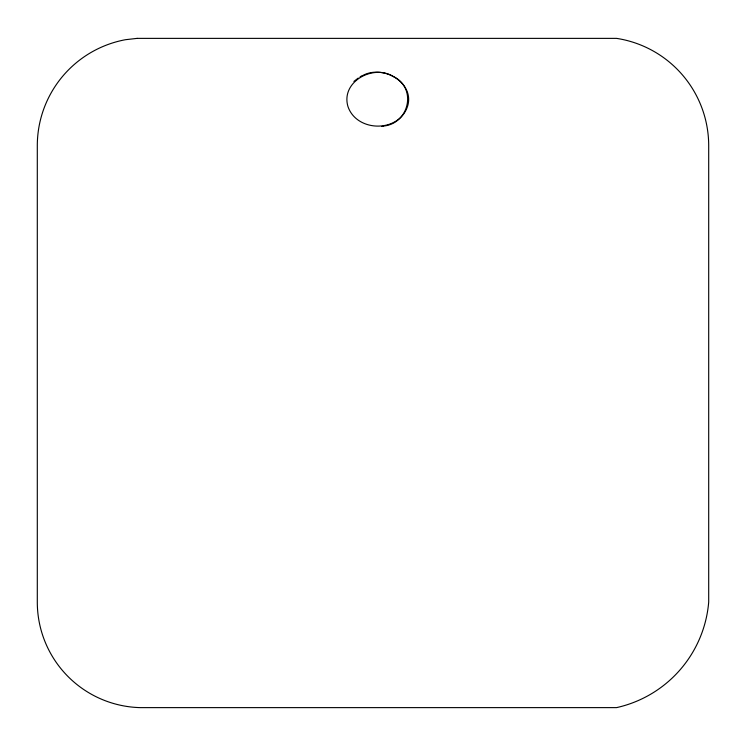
<?xml version="1.0" encoding="UTF-8"?>
<svg xmlns="http://www.w3.org/2000/svg" width="746" height="746" viewBox="0 0 746 746"><rect width="100%" height="100%" fill="white"/><g stroke="black" fill="none" stroke-linecap="round" stroke-linejoin="round"><path stroke-width="1.12" d="M353.902 81.435L358.211 78.069M360.094 76.875L361.987 75.682M363.078 75.318C386.074 63.373 420.716 87.226 404.472 112.842C391.221 132.909 355.6 129.776 347.897 106.342C340.745 81.575 373.289 64.025 393.235 76.456C416.622 87.552 409.778 121.887 385.169 125.878M381.756 126.447L384.078 126.242M137.105 38.372L125.533 39.697A107.872 107.872 0 0 0 37.3 145.759L37.3 602.069A105.587 105.587 0 0 0 140.369 707.628L616.569 707.618A118.194 118.194 0 0 0 708.7 602.069L708.7 145.759A108.655 108.655 0 0 0 616.569 38.372L137.105 38.372"/></g></svg>
